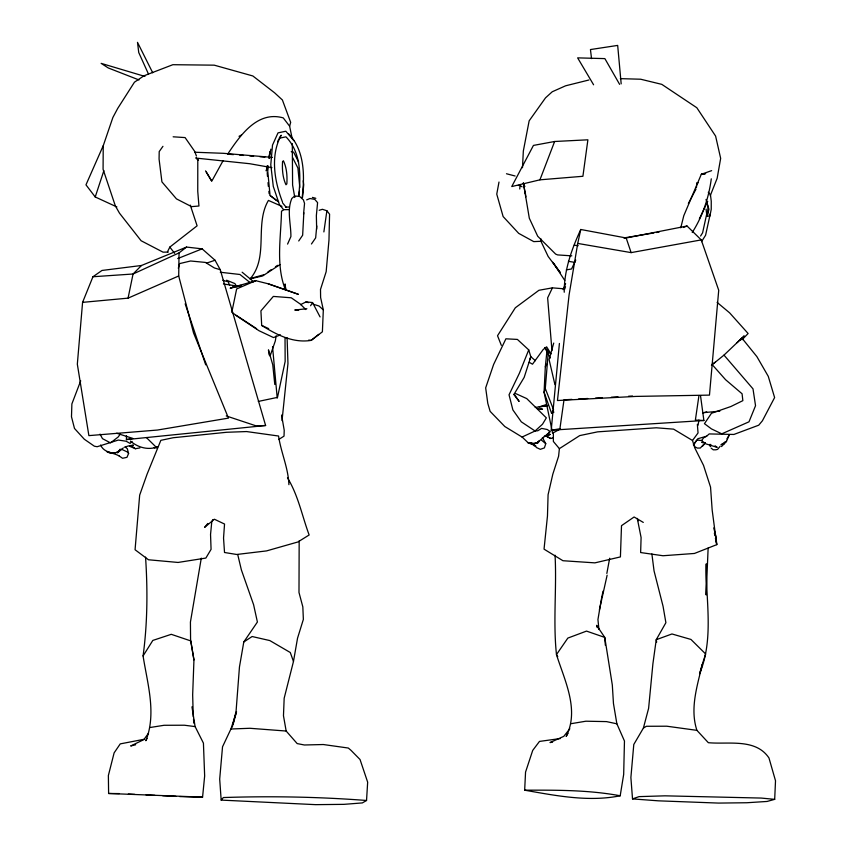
<?xml version="1.0" encoding="UTF-8"?>
<svg xmlns="http://www.w3.org/2000/svg" width="847" height="847" viewBox="0 0 847 847"><rect width="100%" height="100%" fill="white"/><g stroke="black" fill="none" stroke-linecap="round" stroke-linejoin="round"><path stroke-width="1.27" d="M292.194 138.58L289.621 126.203L290.68 122.381L282.4 99.988L274.619 92.821L252.84 75.965L214.259 65.166L172.873 64.7L143.948 75.817L134.44 82.201L117.691 108.448L112.863 117.521L103.228 145.779L103.08 169.284L115.319 205.832L119.48 213.158L141.1 240.739L163.037 252.152L168.257 252.099M186.562 247.07L179.045 252.904L178.706 275.974L193.54 332.935L228.468 418.111L157.468 430.043L88.882 435.623L77.331 364.178L82.583 302.358L92.948 276.747L101.989 270.458L141.491 265.482L186.562 247.07L202.126 248.859L215.043 260.251L220.252 269.706L265.609 425.501L126.425 439.593L126.468 435.623M299.171 540.979L298.991 592.487L302.834 606.897L303.364 619.379L297.541 638.183L293.475 661.454L284.168 698.256L283.47 715.715L286.159 731.035L297.17 743.581L304.38 744.989L323.3 744.524L348.308 748.039L350.986 750.315L360.039 759.515L367.662 782.173L366.539 800.479L362.378 802.914L343.924 804.354L315.592 804.65L221.173 800.097L219.691 779.113L222.528 746.789L230.924 729.002L236.525 711.713L233.116 724.407M555.06 555.219C556.807 588.358 552.975 621.571 556.468 654.593C564.621 680.522 579.634 709.712 566.177 736.424L567.998 733.301M522.483 167.717L523.34 150.988L529.153 120.835L545.532 97.839L552.244 91.762L565.605 85.801L588.909 79.999M303.544 214.227L304.539 203.396L303.385 199.86L299.499 196.313L294.608 196.07L291.834 198.473C286.688 210.427 291.019 223.968 290.902 236.557L287.578 244.095M201.3 558.131L190.427 622.047L190.575 639.496L193.952 659.929L192.661 694.836L193.264 716.784M319.192 210.278L322.411 209.304L326.889 210.755L329.578 214.185L328.975 240.05L326.169 271.665L320.505 289.441L320.611 297.488L323.321 309.875L322.389 331.823L311.188 340.378C293.02 343.353 276.62 334.703 261.691 325.439L260.918 310.87L273.337 296.418L291.262 297.795L300.293 304.073L305.799 309.547M651.883 553.949L654.053 570.92L663.063 606.304L665.89 622.714L656.245 639.697L652.899 663.815L648.611 708.325L643.392 728.081L633.789 744.471L630.888 777.525L632.518 798.901L658.363 800.828L718.584 803.083L746.821 802.744L767.075 801.453L774.687 799.346L775.513 780.775L768.97 757.959C755.63 738.065 728.484 744.587 708.336 742.692L696.912 730.347C689.659 708.346 697.42 685.636 702.343 664.037L699.58 673.746C714.19 638.543 705.636 600.502 706.271 563.848L706.144 594.954L708.134 548.073M546.94 351.071L545.32 366.783L544.081 392.235L552.604 433.156L560.46 428.889M597.23 627.648L596.616 625.319L604.758 637.399L612.317 685.022L613.461 703.518L616.87 723.804L624.461 741.019L623.678 774.423L620.195 795.778C588.601 802.173 555.876 795.672 524.664 790.187L525.553 772.093L532.71 750.41L539.475 741.421L560.439 738.531M553.927 412.108L551.577 413.283L544.081 392.235L545.288 388.54L548.221 352.659M519.762 189.019L520.016 185.419L518.375 185.451M696.467 187.536L696.806 182.74L698.447 182.719M303.84 212.745L302.654 235.222L298.716 240.972M147.05 738.404L145.864 740.733C156.684 713.354 147.42 683.709 143.079 655.949C147.526 623.074 147.738 590.126 145.557 557.093M708.283 192.248L710.464 194.895L711.247 201.173L711.236 209.273L709.881 216.112L707.298 216.133L708.113 206.107M299.097 195.032L299.446 191.253M299.806 187.483L297.911 168.045L292.586 157.542M302.548 197.393L303.724 184.678L303.226 180.76M298.578 196.186C301.108 176.165 300.992 152.1 285.937 136.833L279.182 138.241L281.204 135.213C270.045 155.721 274.439 181.057 282.464 201.935M302.135 197.7C304.846 176.112 304.729 150.163 288.488 133.688M700.522 395.75L703.889 420.514L551.217 430.202L559.401 343.469M564.229 292.226C564.102 270.151 571.661 249.187 580.767 229.484L626.177 237.986L687.044 226.011L701.242 239.902L718.722 290.267L709.468 395.115L635.938 396.407L557.464 400.525L569.089 294.862L577.728 243.428L580.767 229.484M179.733 796.572L202.571 797.154L204.656 775.979L203.428 743.126L195.106 726.588L191.962 706.832M553.366 432.341L553.366 441.467L559.38 448.645L558.607 456.194L552.826 474.151L548.083 494.722L547.469 516.014L544.039 549.152L562.948 560.725L594.901 562.863L620.417 556.913L621.507 525.669L634.107 516.988L643.297 522.419M282.03 420.578L287.959 363.575L287.101 337.794M267.218 170.067L267.493 167.515M268.34 166.023L267.747 171.21L270.045 195.371L276.567 200.57M269.24 158.23L269.992 151.74L268.997 156.875M323.872 231.93L326.889 210.755M316.767 225.937L315.656 237.88L311.452 243.989M698.955 395.538L695.376 420.08L703.889 420.514M711.279 178.823C708.833 197.711 702.523 216.483 692.232 232.491M698.119 425.152L698.913 420.038M276.143 335.814L275.307 341.002L270.077 356.036M601.444 598.744L597.94 619.57L598.945 629.522M609.671 558.215L606.844 573.43M237.732 554.563L241.374 569.893L253.602 604.716L257.403 622.026L243.788 641.984L239.457 666.96L236.059 711.448L232.279 727.128M498.999 182.031L496.755 194.143L503.118 216.546L518.682 233.359L533.758 241.617L540.958 241.289L548.157 256.461L560.428 272.819L552.847 262.284L564.737 280.41M267.26 165.874L266.276 171.009L267.356 165.864M125.547 447.29L127.283 448.656L128.596 453.463L126.976 457.327L122.561 458.28L119.056 455.866M82.583 302.358L128.066 298.144L133.053 274.005L141.491 265.482M231.771 312.395L236.641 288.933L255.72 280.685L268.234 283.809L298.335 294.311L268.234 283.809M268.975 158.145L270.871 149.136M601.709 597.484L603.064 591.153M710.315 213.645L705.593 235.233L701.538 241.649M599.39 609.967L607.13 575.177M707.298 216.133L708.928 209.241L706.027 199.437M680.766 227.811L683.773 215.763L701.316 174.281L711.649 170.639M553.726 343.067L549.1 359.647L554.944 384.676M178.304 268.266L179.659 263.597L190.564 260.992L205.408 262.422L214.365 267.948L220.252 269.706M542.408 437.497L545.754 443.69L544.409 447.883L540.333 449.334L536.289 447.46L535.315 445.49M288.901 484.675C288.287 467.788 280.982 452.542 278.568 436.025L246.551 431.557L226.7 432.277L173.148 437.74L160.845 440.334L147.029 474.32L139.67 495.135L135.065 549.745L148.469 559.772L178.061 562.45L205.863 558.067L211.072 549.354L210.543 534.457L211.75 522.017L212.798 519.592M116.875 206.943L95.224 196.97L103.885 170.628M702.766 662.778L705.667 654L690.951 639.443L671.957 633.969L656.245 639.697L656.669 642.132M564.684 289.208L565.521 286.71M529.714 359.742L530.825 356.714L528.729 349.896L517.401 339.425L505.903 338.811L493.621 364.464L485.67 387.873L487.798 403.405L490.127 411.356L504.812 426.528L522.059 437.052L535.071 430.996L542.504 424.22L546.336 417.867L526.718 398.577L515.505 393.495M80.709 380.822L71.879 403.934L71.487 416.777L74.494 428.455L84.308 439.233L94.377 446.21L97.172 446.718L118.347 440.059L126.139 441.234L130.067 443.405L132.09 441.456M539.931 179.829L554.637 141.491L587.892 139.808L582.905 176.282L539.931 179.829L511.747 186.562L533.441 145.419L554.637 141.491M528.729 349.896L519.37 373.283L509.036 394.797L512.88 409.916L521.318 421.848L535.071 430.996L537.834 430.742L541.604 428.391L547.215 429.493L550.296 431.61L536.797 443.076L539.327 440.895M729.436 434.596L726.504 441.266L721.528 446.57M563.139 289.653L565.605 283.671M710.262 195.668L717.155 178.294L720.659 158.368L715.609 136.092L696.827 107.738L661.803 84.361L640.692 79.226L620.322 78.644M549.025 432.118L547.66 435.22L549.534 432.034M103.175 145.811L85.971 184.847L95.224 196.97M277.594 141.767L278.652 139.416M564.144 288.827L552.403 287.853L547.638 297.89L551.958 350.584M575.759 260.103L571.566 268.965L566.336 269.886M699.378 218.844L707.721 201.364M167.452 251.834L169.824 247.091L197.107 225.821L190.279 205.112M688.367 203.439L696.012 189.072M538.438 441.351L537.379 443.383L539.56 441.022M223.1 160.634L211.792 181.142L206.361 172.153M551.577 413.283L553.557 409.747L545.288 388.54M723.603 444.421L724.926 442.187M726.917 438.852L728.854 435.602M545.32 366.783L546.971 364.041M310.595 305.746L312.543 302.559L306.032 301.903L300.579 304.634M143.079 655.949L152.82 640.427L171.263 634.318L190.713 640.893L193.952 659.929M700.585 236.017L702.597 232.84L706.684 214.164L706.08 209.093M740.532 340.071L744.206 335.878L723.994 355.115L711.438 365.311M529.195 362.283L532.498 364.199L543.171 349.557L546.622 346.825L551.005 353.845M289.621 126.203L283.237 117.892C257.34 110.544 240.103 135.52 227.642 154.175M162.942 146.319L159.204 151.602L159.077 159.067L161.925 181.872L176.462 198.886L191.56 206.636L198.95 206.012L197.753 191.327L197.796 159.585L196.028 157.828M120.2 449.09L117.511 452.827L123.217 448.021M120.338 434.003L118.188 436.978L110.491 442.896L102.487 438.651L100.041 434.119M148.511 733.227L143.863 739.611L130.692 745.974L135.658 744.757M250.596 278.335C268.891 256.196 254.375 224.275 268.425 200.421L281.924 206.382M638.193 520.778L637.293 518.406L641.094 537.549L640.639 552.551L663 555.738L694.445 553.462L716.731 544.663L712.168 510.01L710.548 487.12L703.529 465.384L694.773 447.894L692.507 440.493L698.044 432.955L697.356 424.294M693.344 444.823L697.917 438.693L706.642 436.205L709.193 433.929L733.883 434.458L758.732 425.194L762.406 420.79L774.613 397.561L768.271 376.343L756.89 356.629L741.877 338.069L737.07 342.696M705.18 442.737L700.342 448.031L697.409 448.095L694.921 446.877L693.905 444.484L696.298 440.789M697.049 440.027L701.549 440.546L703.666 437.804L706.642 436.205M546.326 435.612L547.808 433.706M569.83 728.769L563.774 736.361L550.01 742.565L552.562 742.141M207.79 523.467L204.635 527.342L214.376 519.222L224.54 524.039L223.544 538.067L224.519 552.498L236.694 554.478L266.54 550.91L297.911 541.974L309.144 534.976C302.03 515.834 298.313 495.506 287.493 477.856M720.204 446.231L717.589 449.376L715.8 449.799L713.248 449.81L711.131 448.148M221.173 800.097L223.364 797.546C271.029 795.958 318.98 796.858 366.539 800.479M702.332 446.433L705.329 443.087M742.131 339.668L748.113 333.506L729.648 312.871L717.113 302.39M318.673 334.374L311.188 340.378L308.7 340.092M267.948 271.898L271.156 269.706M275.434 266.794L277.572 265.333M280.029 264.582L262.697 275.931L250.024 278.907M243.788 641.984L252.11 636.521L269.812 640.565L290.277 652.508L293.475 661.454M715.44 362.124L711.978 364.39L725.561 379.689L742.078 393.781L742.851 400.652L730.866 406.528L711.448 413.283L704.45 423.669L711.48 428.921L721.771 433.833L748.992 421.817L755.535 405.702L753.004 388.868L723.994 355.115M559.38 448.645L579.729 435.591L597.633 431.854L656.298 427.788L673.598 429.143L692.507 440.493M121.11 449.566L116.304 452.626L119.268 450.932M278.695 439.498L284.02 436.131L284.221 430.276L281.575 415.051M643.392 728.081L646.409 726.281L666.78 726.207L696.912 730.347M239.034 136.303L241.31 135.075M549.078 434.987L550.306 434.373L544.208 436.279M263.671 274.809L249.939 278.599M252.226 282.347L255.72 280.685L230.151 288.181L241.3 285.683M179.045 252.904L133.053 274.005L92.948 276.747M128.066 298.144L178.706 275.974M306.667 199.881L310.002 198.505L314.756 199.384L317.593 202.624L316.355 215.572L316.662 229.166M683.381 227.483L687.044 226.011M177.743 258.557L202.126 248.859M280.473 334.883L273.507 337.561L259.044 330.743L236.091 315.508M124.265 447.248L128.596 445.861L135.404 448.73L139.924 447.904M632.518 798.901L639.062 796.625L664.98 795.831L761.167 798.065L774.687 799.346M206.499 263.152L215.043 260.251M546.59 404.453L539.211 406.909L547.903 405.565L535.24 407.439M545.457 435.76L550.783 438.502L553.038 437.772M131.19 445.84L133.392 445.162L129.792 445.681M704.302 412.574L719.844 411.155M702.925 412.944L706.705 411.875M156.621 447.227C147.23 450.202 137.817 447.301 130.385 441.075M258.282 401.436L277.509 397.37L285.153 361.457L285.026 337.805M157.722 446.92L154.08 447.661L156.144 447.703M711.215 445.046L710.284 446.602L710.114 444.304M144.572 739.198L120.242 743.888L114.123 752.867L108.374 775.503L108.607 793.48L202.571 797.154M126.425 439.593L132.831 438.418L116.695 433.23M232.639 286.201L241.13 285.386M577.728 243.428L631.131 252.618L701.242 239.902M552.403 287.853L538.946 290.277L515.325 307.779L497.528 335.73L501.339 345.354M570.931 723.709L585.891 721.21L606.505 721.602L616.87 723.804M624.292 237.869L653.895 232.946M656.478 232.523L659.051 232.089M551.217 430.202L559.909 428.773L564.007 399.805L571.905 399.371M149.951 727.52L164.064 725.286L184.381 725.223L195.106 726.588M704.852 173.804L701.316 174.281L705.646 173.646M540.015 409.461L542.514 409.143L537.072 408.54M306.879 308.732L294.777 310.013L298.631 310.425M578.49 399.011L587.712 398.492M595.621 398.058L602.206 397.688M611.428 397.179L618.014 396.82M628.548 396.237L632.497 396.015M265.609 425.501L256.313 425.946L226.234 415.941M230.924 729.002L249.897 728.282L286.159 731.035M285.545 207.134L289.272 206.996M108.607 793.48L119.3 793.586M624.059 238.049L626.177 237.986L631.131 252.618M524.664 790.187C556.574 790.092 588.686 789.912 620.195 795.778M289.123 209.601L284.084 209.675L281.5 211.178C281.024 237.192 275.614 264.995 285.428 289.748M194.799 152.238L223.312 153.307L272.448 157.394M162.666 795.735L175.869 796.371M146.108 794.941L154.885 795.365M128.363 794.052L134.832 794.391M195.953 158.082L249.727 163.715L271.919 167.664M173.137 136.801L185.091 137.585L194.641 151.306L196.44 156.039M571.82 255.858L557.612 254.915L555.664 254.111L537.697 236.228L529.311 218.208L523.478 183.386M249.844 155.943L253.602 156.229M259.881 156.716L264.889 157.097M268.658 157.394L271.167 157.584M228.362 154.218L233.412 154.63M239.733 155.128L243.523 155.435M220.305 272.247L239.987 274.492L250.056 282.58M574.308 245.164L578.215 245.694M223.428 283.967L237.319 286.074M568.401 261.352L574.795 262.326M291.252 151.708L293.591 152.132L298.642 162.073M701.57 442.378L703.01 442.737M506.474 173.751L515.114 175.996M312.395 197.393L315.836 198.314M222.825 280.283L228.965 282.062M144.953 76.431L101.142 63.366L108.3 67.972L139.003 79.946M715.101 445.808L716.954 447.269L705.996 443.913L701.549 440.546M306.032 301.903L308.403 302.654M313.136 304.158L319.044 306.032L323.321 309.875M534.224 445.151L528.2 442.833L521.879 436.798M121.587 449.281L127.357 451.97L128.596 453.463M226.625 280.219L234.915 283.586L236.927 286.995M261.691 325.439L268.69 328.625M546.029 436.067L550.783 438.502M119.035 455.866C112.725 452.319 103.863 452.849 100.634 445.014M716.223 446.824L716.954 447.269M278.621 201.861L270.204 195.657M541.572 440.218L545.754 443.69M232.851 313.104L256.609 328.678M531.376 443.066L535.675 445.914M520.016 185.419L522.059 186.806M132.301 446.443L135.404 448.73M242.136 272.205L253.062 281.289M535.399 360.706L530.825 356.714L524.177 377.381L514.171 394.046L519.137 401.425L513.716 394.374M157.277 448.264L146.383 437.539M196.769 158.59L198.505 160.316M544.939 347.503L550.624 353.993M533.059 444.442L534.563 446.168M293.845 140.634L285.831 131.232L278.017 132.863L272.501 145.112L270.786 164.699L273.274 186.372L279.372 204.434L283.3 209.315M282.612 202.888L286.381 207.536M169.824 247.091L174.641 253.317M557.771 656.7L556.468 654.593L567.839 638.087L586.516 631.1L604.758 637.399L605.351 645.298M205.535 170.872L211.496 180.803M593.588 84.785L577.633 57.871L604.874 58.612L619.612 84.351M544.748 347.715L550.317 357.974M228.478 282.856L229.696 285.121M312.543 302.559L320.06 316.926M152.704 72.768L137.5 42.35L138.749 52.546L148.384 73.848M523.255 183.27L524.865 186.531M185.165 303.829L205.705 364.856M713.746 527.925L716.043 536.871L716.731 544.663L715.419 538.247M714.381 533.102L714.9 535.675M523.351 182.867L525.161 193.158M294.788 197.467L292.596 185.059L292.3 143.535M285.82 289.716L285.026 283.946L285.746 290.426M525.172 191.655L525.871 196.896M269.113 354.893L268.457 349.853L272.745 364.708L274.788 384.474M268.859 191.316L269.166 193.73M591.534 58.602L590.454 49.56L617.675 45.41L621.179 83.864M193.508 719.357L193.878 723.211M272.543 346.73L277.223 398.132M267.186 172.597L267.493 176.356M268.023 182.624L268.34 186.382M540.905 238.843L540.958 241.289M282.549 161.65C282.083 169.389 282.644 177.69 285.99 184.773L286.847 183.873C287.324 176.123 286.784 167.833 283.406 160.761L282.549 161.65M726.504 441.266L723.592 443.828L720.988 444.739L726.504 441.266M537.03 442.833L531.44 444.029L537.03 442.833M115.795 452.616L109.909 453.113L106.786 451.546L112.937 453.24L110.745 452.901L115.795 452.616M534.637 443.69L528.2 442.833L534.637 443.69"/></g></svg>
